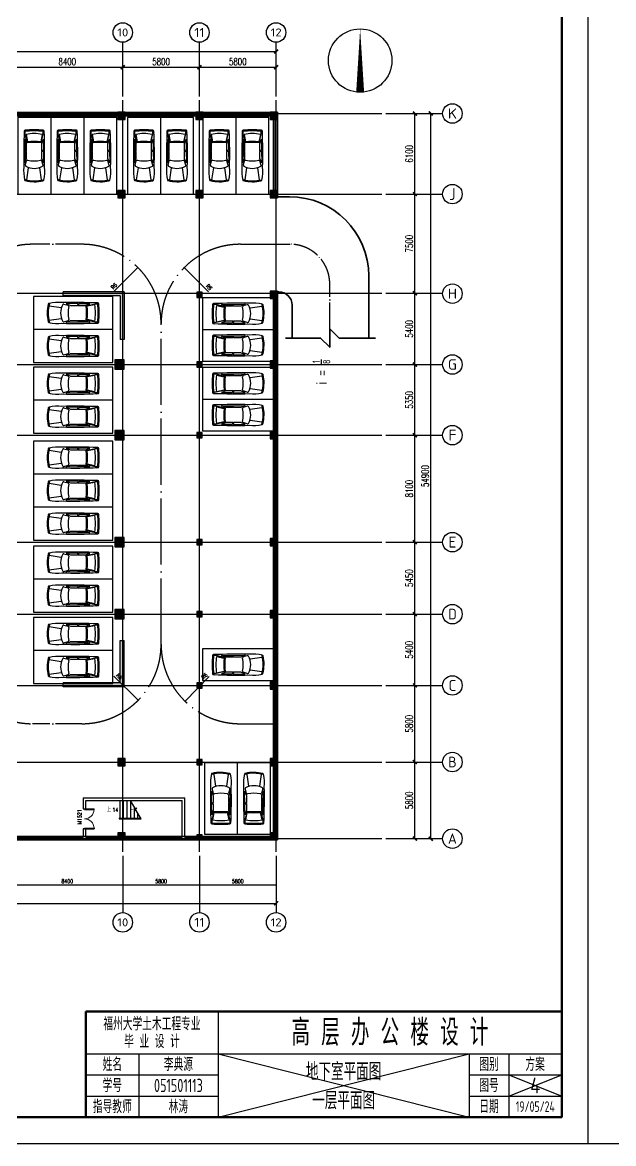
# Model space of a CAD drawing. Extents: x -1 to 1050000, y -900000 to 0.
# Drawn here: x 76000 to 120720, y -360000 to -275115 of the extents above; entities that cross this region are included whole.
import ezdxf
from ezdxf.enums import TextEntityAlignment as Align

# ---------------------------------------------------------------- set-up
doc = ezdxf.new("R2010")
doc.units = 0
doc.header["$LTSCALE"] = 1000
doc.header["$MEASUREMENT"] = 0
doc.linetypes.add('DOTE', pattern=[2.42, 2, -0.2, 0.02, -0.2])
for name, color, linetype in [('AXIS', 3, 'Continuous'), ('AXIS_TEXT', 7, 'Continuous'), ('COLUMN', 9, 'Continuous'), ('DIM_SYMB', 3, 'Continuous'), ('G-ANNO-TTLB', 6, 'Continuous'), ('G-ANNO-TTLB-THIN', 151, 'Continuous'), ('PKNG-TSRP', 83, 'Continuous'), ('PUB_DIM', 3, 'Continuous'), ('PUB_HATCH', 8, 'Continuous'), ('PUB_TEXT', 7, 'Continuous'), ('roadline', 93, 'DOTE'), ('STAIR', 2, 'Continuous'), ('WALL', 9, 'Continuous'), ('WINDOW', 4, 'Continuous'), ('WINDOW_TEXT', 7, 'Continuous')]:
    doc.layers.add(name, color=color, linetype=linetype)
doc.layers.add('DOTE', color=1, linetype='Continuous', plot=False)
doc.layers.add('ignorePrint', color=151, linetype='Continuous', plot=False)
doc.layers.add('G-ANNO-TTLB-WIDE', color=214, linetype='Continuous', lineweight=100)
doc.styles.add('_TCH_AXIS', font='tssdeng.shx', dxfattribs={"bigfont": 'GBCBIG.shx'})
doc.styles.add('_TCH_DIM', font='SIMPLEX', dxfattribs={"bigfont": 'GBCBIG'})
doc.styles.add('_TCH_DIM_T3', font='SIMPLEX', dxfattribs={"width": 0.705882, "bigfont": 'GBCBIG'})
doc.styles.add('_TCH_WINDOW', font='SIMPLEX', dxfattribs={"bigfont": 'GBCBIG'})
doc.styles.add('COMPLEX', font='COMPLEX')
doc.styles.add('hztxt', font='tssdeng.shx', dxfattribs={"width": 0.7, "bigfont": 'hztxt.shx'})
doc.styles.get("Standard").update_dxf_attribs({"font": 'gbenor.shx', "bigfont": 'gbcbig.shx'})
doc.dimstyles.new('_TCH_ARCH&&100', dxfattribs={"dimtxt": 297.5, "dimasz": 100, "dimexe": 250, "dimexo": 300, "dimgap": 126.25, "dimtad": 1, "dimdec": 0, "dimzin": 0, "dimdsep": 46, "dimtxsty": '_TCH_DIM_T3', "dimblk": 'ARCHTICK', "dimcen": 0.09, "dimclrt": 7, "dimazin": 2, "dimtfac": 1, "dimtdec": 0, "dimtix": 1, "dimtmove": 2, "dimatfit": 3, "dimfxl": 1, "dimtolj": 1, "dimtzin": 0, "dimarcsym": 0})

# ---------------------------------------------------------------- blocks, each defined once
blk = doc.blocks.new('*U1')
blk.add_line((-525000, 0), (525000, 0))
blk = doc.blocks.new('*U2')
at = {"layer": 'Defpoints', "color": 0, "linetype": 'ByBlock', "lineweight": -2, "transparency": 16777216}
blk.add_blockref('*U1', (0, -360000), dxfattribs=at)
blk = doc.blocks.new('$车$00000001')
for p, q in [((-547, 1807, 0), (-416, 915, 0)), ((552, 1807, 0), (421, 915, 0)), ((-702, -406, 0), (-713, 540, 0)), ((-713, 540, 0), (-576, 195, 0)), ((-672, 697, 0), (-579, 391, 0)), ((-576, 195, 0), (-576, -323, 0)), ((715, 540, 0), (578, 195, 0)), ((578, 195, 0), (578, -323, 0)), ((672, 697, 0), (579, 391, 0)), ((703, -406, 0), (715, 540, 0)), ((-576, -323, 0), (-702, -406, 0)), ((-576, -378, 0), (-701, -460, 0)), ((-695, -1259, 0), (-701, -460, 0)), ((-576, -378, 0), (-576, -901, 0)), ((578, -323, 0), (703, -406, 0)), ((578, -378, 0), (703, -460, 0)), ((578, -378, 0), (578, -901, 0)), ((697, -1259, 0), (703, -460, 0)), ((-576, -901, 0), (-695, -1259, 0)), ((-526, -986, 0), (-680, -1654, 0)), ((-680, -1654, 0), (-680, -1837, 0)), ((-613, -1625, 0), (-502, -1066, 0)), ((615, -1625, 0), (504, -1066, 0)), ((530, -985, 0), (683, -1654, 0)), ((578, -901, 0), (697, -1259, 0)), ((683, -1654, 0), (683, -1837, 0))]:
    blk.add_line(p, q)
at = {"elevation": 0}
blk.add_lwpolyline([(-759, -1851, 0.370795), (-687, -1929, 0.050359), (687, -1929, 0.370794), (759, -1851, 0.013785), (781, 852, 0.086087), (726, 1821, 0.274876), (668, 1882, 0.115126), (-664, 1893, 0.278808), (-723, 1832, 0.08707), (-781, 852, 0.013785)], format="xyb", close=True, dxfattribs=at)
for centre, radius, start, end in [((-661, 1732, 0), 82.2, 107.81788, 168.39421), ((-21, -539, 0), 2441, 73.03471, 105.81411), ((664, 1718, 0), 82.2, 11.32486, 70.88258), ((0, -320, 0), 1277, 60.07742, 119.92258), ((-596, 720, 0), 78.6, 121.14552, 196.79837), ((-504, 414, 0), 78.6, 196.79837, 283.66308), ((0, -1777, 0), 2169, 77.06832, 102.93168), ((504, 414, 0), 78.6, 256.33692, 343.20163), ((596, 720, 0), 78.6, 343.20163, 58.85448), ((0, 1755, 0), 3436, 259.68972, 280.31028), ((0, 5836, 0), 6842, 265.59188, 274.44072), ((0, 5792, 0), 6876, 265.79714, 274.20286), ((-643, -1747, 0), 121, 184.39871, 237.52881), ((0, 4897, 0), 6783, 264.01419, 275.98581), ((643, -1747, 0), 121, 302.47119, 355.60129)]:
    blk.add_arc(centre, radius, start, end)
blk = doc.blocks.new('_AXISO')
blk.add_circle((0, 0), 0.5)
at = {"layer": 'AXIS_TEXT', "style": 'COMPLEX', "width": 1.041667}
blk.add_attdef('A', text='', height=0.56, dxfattribs=at).set_placement((-0.25, -0.28), (0.25, -0.28), align=Align.FIT)
blk = doc.blocks.new('_ArchTick')
at = {"color": 0, "linetype": 'ByBlock', "const_width": 0.4}
blk.add_lwpolyline([(-0.5, -0.5), (0.5, 0.5)], dxfattribs=at)
blk = doc.blocks.new('*D172')
at = {"layer": 'AXIS', "color": 0, "lineweight": -2, "transparency": 16777216}
for p, q in [((75191, -338213), (75191, -340663)), ((83591, -338213), (83591, -340663)), ((75191, -340413), (83591, -340413))]:
    blk.add_line(p, q, dxfattribs=at)
at = {"layer": 'Defpoints', "color": 0, "transparency": 16777216}
for p in [(75191, -337913), (83591, -337913), (83591, -340413)]:
    blk.add_point(p, dxfattribs=at)
at = {"layer": 'AXIS', "color": 0, "lineweight": -2, "transparency": 16777216, "xscale": 100, "yscale": 100, "zscale": 100, "rotation": 180}
blk.add_blockref('_ArchTick', (75191, -340413), dxfattribs=at)
at = {"layer": 'AXIS', "color": 0, "lineweight": -2, "transparency": 16777216, "xscale": 100, "yscale": 100, "zscale": 100}
blk.add_blockref('_ArchTick', (83591, -340413), dxfattribs=at)
at = {"layer": 'AXIS', "color": 7, "transparency": 16777216, "insert": (79391, -340138), "char_height": 297.5, "attachment_point": 5, "style": '_TCH_DIM_T3'}
blk.add_mtext('\\A1;8400', dxfattribs=at)
blk = doc.blocks.new('*D173')
at = {"layer": 'AXIS', "color": 0, "lineweight": -2, "transparency": 16777216}
for p, q in [((83591, -338213), (83591, -340663)), ((89391, -338213), (89391, -340663)), ((83591, -340413), (89391, -340413))]:
    blk.add_line(p, q, dxfattribs=at)
at = {"layer": 'Defpoints', "color": 0, "transparency": 16777216}
for p in [(83591, -337913), (89391, -337913), (89391, -340413)]:
    blk.add_point(p, dxfattribs=at)
at = {"layer": 'AXIS', "color": 0, "lineweight": -2, "transparency": 16777216, "xscale": 100, "yscale": 100, "zscale": 100, "rotation": 180}
blk.add_blockref('_ArchTick', (83591, -340413), dxfattribs=at)
at = {"layer": 'AXIS', "color": 0, "lineweight": -2, "transparency": 16777216, "xscale": 100, "yscale": 100, "zscale": 100}
blk.add_blockref('_ArchTick', (89391, -340413), dxfattribs=at)
at = {"layer": 'AXIS', "color": 7, "transparency": 16777216, "insert": (86491, -340138), "char_height": 297.5, "attachment_point": 5, "style": '_TCH_DIM_T3'}
blk.add_mtext('\\A1;5800', dxfattribs=at)
blk = doc.blocks.new('*D174')
at = {"layer": 'AXIS', "color": 0, "lineweight": -2, "transparency": 16777216}
for p, q in [((89391, -338213), (89391, -340663)), ((95191, -338213), (95191, -340663)), ((89391, -340413), (95191, -340413))]:
    blk.add_line(p, q, dxfattribs=at)
at = {"layer": 'Defpoints', "color": 0, "transparency": 16777216}
for p in [(89391, -337913), (95191, -337913), (95191, -340413)]:
    blk.add_point(p, dxfattribs=at)
at = {"layer": 'AXIS', "color": 0, "lineweight": -2, "transparency": 16777216, "xscale": 100, "yscale": 100, "zscale": 100, "rotation": 180}
blk.add_blockref('_ArchTick', (89391, -340413), dxfattribs=at)
at = {"layer": 'AXIS', "color": 0, "lineweight": -2, "transparency": 16777216, "xscale": 100, "yscale": 100, "zscale": 100}
blk.add_blockref('_ArchTick', (95191, -340413), dxfattribs=at)
at = {"layer": 'AXIS', "color": 7, "transparency": 16777216, "insert": (92291, -340138), "char_height": 297.5, "attachment_point": 5, "style": '_TCH_DIM_T3'}
blk.add_mtext('\\A1;5800', dxfattribs=at)
blk = doc.blocks.new('*D175')
at = {"layer": 'AXIS', "color": 0, "lineweight": -2, "transparency": 16777216}
for p, q in [((22691, -338813), (22691, -342063)), ((95191, -338813), (95191, -342063)), ((22691, -341813), (95191, -341813))]:
    blk.add_line(p, q, dxfattribs=at)
at = {"layer": 'Defpoints', "color": 0, "transparency": 16777216}
for p in [(22691, -338513), (95191, -338513), (95191, -341813)]:
    blk.add_point(p, dxfattribs=at)
at = {"layer": 'AXIS', "color": 0, "lineweight": -2, "transparency": 16777216, "xscale": 300, "yscale": 300, "zscale": 300, "rotation": 180}
blk.add_blockref('_ArchTick', (22691, -341813), dxfattribs=at)
at = {"layer": 'AXIS', "color": 0, "lineweight": -2, "transparency": 16777216, "xscale": 300, "yscale": 300, "zscale": 300}
blk.add_blockref('_ArchTick', (95191, -341813), dxfattribs=at)
at = {"layer": 'AXIS', "color": 7, "transparency": 16777216, "insert": (58941, -341388), "char_height": 550, "attachment_point": 5, "style": '_TCH_DIM_T3'}
blk.add_mtext('\\A1;72500', dxfattribs=at)
blk = doc.blocks.new('*D185')
at = {"layer": 'AXIS', "color": 0, "lineweight": -2, "transparency": 16777216}
for p, q in [((83591, -280713), (83591, -278263)), ((89391, -280713), (89391, -278263)), ((83591, -278513), (89391, -278513))]:
    blk.add_line(p, q, dxfattribs=at)
at = {"layer": 'Defpoints', "color": 0, "transparency": 16777216}
for p in [(89391, -278513), (83591, -281013), (89391, -281013)]:
    blk.add_point(p, dxfattribs=at)
at = {"layer": 'AXIS', "color": 0, "lineweight": -2, "transparency": 16777216, "xscale": 300, "yscale": 300, "zscale": 300, "rotation": 180}
blk.add_blockref('_ArchTick', (83591, -278513), dxfattribs=at)
at = {"layer": 'AXIS', "color": 0, "lineweight": -2, "transparency": 16777216, "xscale": 300, "yscale": 300, "zscale": 300}
blk.add_blockref('_ArchTick', (89391, -278513), dxfattribs=at)
at = {"layer": 'AXIS', "color": 7, "transparency": 16777216, "insert": (86491, -278088), "char_height": 550, "attachment_point": 5, "style": '_TCH_DIM_T3'}
blk.add_mtext('\\A1;5800', dxfattribs=at)
blk = doc.blocks.new('*D186')
at = {"layer": 'AXIS', "color": 0, "lineweight": -2, "transparency": 16777216}
for p, q in [((89391, -280713), (89391, -278263)), ((95191, -280713), (95191, -278263)), ((89391, -278513), (95191, -278513))]:
    blk.add_line(p, q, dxfattribs=at)
at = {"layer": 'Defpoints', "color": 0, "transparency": 16777216}
for p in [(95191, -278513), (89391, -281013), (95191, -281013)]:
    blk.add_point(p, dxfattribs=at)
at = {"layer": 'AXIS', "color": 0, "lineweight": -2, "transparency": 16777216, "xscale": 300, "yscale": 300, "zscale": 300, "rotation": 180}
blk.add_blockref('_ArchTick', (89391, -278513), dxfattribs=at)
at = {"layer": 'AXIS', "color": 0, "lineweight": -2, "transparency": 16777216, "xscale": 300, "yscale": 300, "zscale": 300}
blk.add_blockref('_ArchTick', (95191, -278513), dxfattribs=at)
at = {"layer": 'AXIS', "color": 7, "transparency": 16777216, "insert": (92291, -278088), "char_height": 550, "attachment_point": 5, "style": '_TCH_DIM_T3'}
blk.add_mtext('\\A1;5800', dxfattribs=at)
blk = doc.blocks.new('*D187')
at = {"layer": 'AXIS', "color": 0, "lineweight": -2, "transparency": 16777216}
for p, q in [((22691, -280313), (22691, -277063)), ((22691, -277313), (95191, -277313)), ((95191, -280313), (95191, -277063))]:
    blk.add_line(p, q, dxfattribs=at)
at = {"layer": 'Defpoints', "color": 0, "transparency": 16777216}
for p in [(95191, -277313), (22691, -280613), (95191, -280613)]:
    blk.add_point(p, dxfattribs=at)
at = {"layer": 'AXIS', "color": 0, "lineweight": -2, "transparency": 16777216, "xscale": 300, "yscale": 300, "zscale": 300, "rotation": 180}
blk.add_blockref('_ArchTick', (22691, -277313), dxfattribs=at)
at = {"layer": 'AXIS', "color": 0, "lineweight": -2, "transparency": 16777216, "xscale": 300, "yscale": 300, "zscale": 300}
blk.add_blockref('_ArchTick', (95191, -277313), dxfattribs=at)
at = {"layer": 'AXIS', "color": 7, "transparency": 16777216, "insert": (58941, -276888), "char_height": 550, "attachment_point": 5, "style": '_TCH_DIM_T3'}
blk.add_mtext('\\A1;72500', dxfattribs=at)
blk = doc.blocks.new('*D131')
at = {"layer": 'AXIS', "color": 0, "lineweight": -2, "transparency": 16777216}
for p, q in [((75191, -280713), (75191, -278263)), ((83591, -280713), (83591, -278263)), ((75191, -278513), (83591, -278513))]:
    blk.add_line(p, q, dxfattribs=at)
at = {"layer": 'Defpoints', "color": 0, "transparency": 16777216}
for p in [(83591, -278513), (75191, -281013), (83591, -281013)]:
    blk.add_point(p, dxfattribs=at)
at = {"layer": 'AXIS', "color": 0, "lineweight": -2, "transparency": 16777216, "xscale": 300, "yscale": 300, "zscale": 300, "rotation": 180}
blk.add_blockref('_ArchTick', (75191, -278513), dxfattribs=at)
at = {"layer": 'AXIS', "color": 0, "lineweight": -2, "transparency": 16777216, "xscale": 300, "yscale": 300, "zscale": 300}
blk.add_blockref('_ArchTick', (83591, -278513), dxfattribs=at)
at = {"layer": 'AXIS', "color": 7, "transparency": 16777216, "insert": (79391, -278088), "char_height": 550, "attachment_point": 5, "style": '_TCH_DIM_T3'}
blk.add_mtext('\\A1;8400', dxfattribs=at)
blk = doc.blocks.new('*D135')
at = {"layer": 'AXIS', "color": 0, "lineweight": -2, "transparency": 16777216}
for p, q in [((103891, -282013), (107141, -282013)), ((106891, -336913), (106891, -282013)), ((103891, -336913), (107141, -336913))]:
    blk.add_line(p, q, dxfattribs=at)
at = {"layer": 'Defpoints', "color": 0, "transparency": 16777216}
for p in [(103591, -282013), (106891, -282013), (103591, -336913)]:
    blk.add_point(p, dxfattribs=at)
at = {"layer": 'AXIS', "color": 0, "lineweight": -2, "transparency": 16777216, "xscale": 300, "yscale": 300, "zscale": 300}
for p, rotation in [((106891, -282013), 90), ((106891, -336913), 270)]:
    blk.add_blockref('_ArchTick', p, dxfattribs=dict(at, rotation=rotation))
at = {"layer": 'AXIS', "color": 7, "transparency": 16777216, "insert": (106466, -309463), "char_height": 550, "attachment_point": 5, "rotation": 90, "style": '_TCH_DIM_T3'}
blk.add_mtext('\\A1;54900', dxfattribs=at)
blk = doc.blocks.new('*D136')
at = {"layer": 'AXIS', "color": 0, "lineweight": -2, "transparency": 16777216}
for p, q in [((103491, -331113), (105941, -331113)), ((105691, -336913), (105691, -331113)), ((103491, -336913), (105941, -336913))]:
    blk.add_line(p, q, dxfattribs=at)
at = {"layer": 'Defpoints', "color": 0, "transparency": 16777216}
for p in [(103191, -331113), (105691, -331113), (103191, -336913)]:
    blk.add_point(p, dxfattribs=at)
at = {"layer": 'AXIS', "color": 0, "lineweight": -2, "transparency": 16777216, "xscale": 300, "yscale": 300, "zscale": 300}
for p, rotation in [((105691, -331113), 90), ((105691, -336913), 270)]:
    blk.add_blockref('_ArchTick', p, dxfattribs=dict(at, rotation=rotation))
at = {"layer": 'AXIS', "color": 7, "transparency": 16777216, "insert": (105266, -334013), "char_height": 550, "attachment_point": 5, "rotation": 90, "style": '_TCH_DIM_T3'}
blk.add_mtext('\\A1;5800', dxfattribs=at)
blk = doc.blocks.new('*D137')
at = {"layer": 'AXIS', "color": 0, "lineweight": -2, "transparency": 16777216}
for p, q in [((103491, -325313), (105941, -325313)), ((105691, -331113), (105691, -325313)), ((103491, -331113), (105941, -331113))]:
    blk.add_line(p, q, dxfattribs=at)
at = {"layer": 'Defpoints', "color": 0, "transparency": 16777216}
for p in [(103191, -325313), (105691, -325313), (103191, -331113)]:
    blk.add_point(p, dxfattribs=at)
at = {"layer": 'AXIS', "color": 0, "lineweight": -2, "transparency": 16777216, "xscale": 300, "yscale": 300, "zscale": 300}
for p, rotation in [((105691, -325313), 90), ((105691, -331113), 270)]:
    blk.add_blockref('_ArchTick', p, dxfattribs=dict(at, rotation=rotation))
at = {"layer": 'AXIS', "color": 7, "transparency": 16777216, "insert": (105266, -328213), "char_height": 550, "attachment_point": 5, "rotation": 90, "style": '_TCH_DIM_T3'}
blk.add_mtext('\\A1;5800', dxfattribs=at)
blk = doc.blocks.new('*D138')
at = {"layer": 'AXIS', "color": 0, "lineweight": -2, "transparency": 16777216}
for p, q in [((103491, -319913), (105941, -319913)), ((105691, -325313), (105691, -319913)), ((103491, -325313), (105941, -325313))]:
    blk.add_line(p, q, dxfattribs=at)
at = {"layer": 'Defpoints', "color": 0, "transparency": 16777216}
for p in [(103191, -319913), (105691, -319913), (103191, -325313)]:
    blk.add_point(p, dxfattribs=at)
at = {"layer": 'AXIS', "color": 0, "lineweight": -2, "transparency": 16777216, "xscale": 300, "yscale": 300, "zscale": 300}
for p, rotation in [((105691, -319913), 90), ((105691, -325313), 270)]:
    blk.add_blockref('_ArchTick', p, dxfattribs=dict(at, rotation=rotation))
at = {"layer": 'AXIS', "color": 7, "transparency": 16777216, "insert": (105266, -322613), "char_height": 550, "attachment_point": 5, "rotation": 90, "style": '_TCH_DIM_T3'}
blk.add_mtext('\\A1;5400', dxfattribs=at)
blk = doc.blocks.new('*D195')
at = {"layer": 'AXIS', "color": 0, "lineweight": -2, "transparency": 16777216}
for p, q in [((103491, -314463), (105941, -314463)), ((105691, -319913), (105691, -314463)), ((103491, -319913), (105941, -319913))]:
    blk.add_line(p, q, dxfattribs=at)
at = {"layer": 'Defpoints', "color": 0, "transparency": 16777216}
for p in [(103191, -314463), (105691, -314463), (103191, -319913)]:
    blk.add_point(p, dxfattribs=at)
at = {"layer": 'AXIS', "color": 0, "lineweight": -2, "transparency": 16777216, "xscale": 300, "yscale": 300, "zscale": 300}
for p, rotation in [((105691, -314463), 90), ((105691, -319913), 270)]:
    blk.add_blockref('_ArchTick', p, dxfattribs=dict(at, rotation=rotation))
at = {"layer": 'AXIS', "color": 7, "transparency": 16777216, "insert": (105266, -317188), "char_height": 550, "attachment_point": 5, "rotation": 90, "style": '_TCH_DIM_T3'}
blk.add_mtext('\\A1;5450', dxfattribs=at)
blk = doc.blocks.new('*D196')
at = {"layer": 'AXIS', "color": 0, "lineweight": -2, "transparency": 16777216}
for p, q in [((103491, -306363), (105941, -306363)), ((105691, -314463), (105691, -306363)), ((103491, -314463), (105941, -314463))]:
    blk.add_line(p, q, dxfattribs=at)
at = {"layer": 'Defpoints', "color": 0, "transparency": 16777216}
for p in [(103191, -306363), (105691, -306363), (103191, -314463)]:
    blk.add_point(p, dxfattribs=at)
at = {"layer": 'AXIS', "color": 0, "lineweight": -2, "transparency": 16777216, "xscale": 300, "yscale": 300, "zscale": 300}
for p, rotation in [((105691, -306363), 90), ((105691, -314463), 270)]:
    blk.add_blockref('_ArchTick', p, dxfattribs=dict(at, rotation=rotation))
at = {"layer": 'AXIS', "color": 7, "transparency": 16777216, "insert": (105266, -310413), "char_height": 550, "attachment_point": 5, "rotation": 90, "style": '_TCH_DIM_T3'}
blk.add_mtext('\\A1;8100', dxfattribs=at)
blk = doc.blocks.new('*D197')
at = {"layer": 'AXIS', "color": 0, "lineweight": -2, "transparency": 16777216}
for p, q in [((103491, -301013), (105941, -301013)), ((105691, -306363), (105691, -301013)), ((103491, -306363), (105941, -306363))]:
    blk.add_line(p, q, dxfattribs=at)
at = {"layer": 'Defpoints', "color": 0, "transparency": 16777216}
for p in [(103191, -301013), (105691, -301013), (103191, -306363)]:
    blk.add_point(p, dxfattribs=at)
at = {"layer": 'AXIS', "color": 0, "lineweight": -2, "transparency": 16777216, "xscale": 300, "yscale": 300, "zscale": 300}
for p, rotation in [((105691, -301013), 90), ((105691, -306363), 270)]:
    blk.add_blockref('_ArchTick', p, dxfattribs=dict(at, rotation=rotation))
at = {"layer": 'AXIS', "color": 7, "transparency": 16777216, "insert": (105266, -303688), "char_height": 550, "attachment_point": 5, "rotation": 90, "style": '_TCH_DIM_T3'}
blk.add_mtext('\\A1;5350', dxfattribs=at)
blk = doc.blocks.new('*D208')
at = {"layer": 'AXIS', "color": 0, "lineweight": -2, "transparency": 16777216}
for p, q in [((103491, -295613), (105941, -295613)), ((105691, -301013), (105691, -295613)), ((103491, -301013), (105941, -301013))]:
    blk.add_line(p, q, dxfattribs=at)
at = {"layer": 'Defpoints', "color": 0, "transparency": 16777216}
for p in [(103191, -295613), (105691, -295613), (103191, -301013)]:
    blk.add_point(p, dxfattribs=at)
at = {"layer": 'AXIS', "color": 0, "lineweight": -2, "transparency": 16777216, "xscale": 300, "yscale": 300, "zscale": 300}
for p, rotation in [((105691, -295613), 90), ((105691, -301013), 270)]:
    blk.add_blockref('_ArchTick', p, dxfattribs=dict(at, rotation=rotation))
at = {"layer": 'AXIS', "color": 7, "transparency": 16777216, "insert": (105266, -298313), "char_height": 550, "attachment_point": 5, "rotation": 90, "style": '_TCH_DIM_T3'}
blk.add_mtext('\\A1;5400', dxfattribs=at)
blk = doc.blocks.new('*D209')
at = {"layer": 'AXIS', "color": 0, "lineweight": -2, "transparency": 16777216}
for p, q in [((103491, -288113), (105941, -288113)), ((105691, -295613), (105691, -288113)), ((103491, -295613), (105941, -295613))]:
    blk.add_line(p, q, dxfattribs=at)
at = {"layer": 'Defpoints', "color": 0, "transparency": 16777216}
for p in [(103191, -288113), (105691, -288113), (103191, -295613)]:
    blk.add_point(p, dxfattribs=at)
at = {"layer": 'AXIS', "color": 0, "lineweight": -2, "transparency": 16777216, "xscale": 300, "yscale": 300, "zscale": 300}
for p, rotation in [((105691, -288113), 90), ((105691, -295613), 270)]:
    blk.add_blockref('_ArchTick', p, dxfattribs=dict(at, rotation=rotation))
at = {"layer": 'AXIS', "color": 7, "transparency": 16777216, "insert": (105266, -291863), "char_height": 550, "attachment_point": 5, "rotation": 90, "style": '_TCH_DIM_T3'}
blk.add_mtext('\\A1;7500', dxfattribs=at)
blk = doc.blocks.new('*D210')
at = {"layer": 'AXIS', "color": 0, "lineweight": -2, "transparency": 16777216}
for p, q in [((103491, -282013), (105941, -282013)), ((105691, -288113), (105691, -282013)), ((103491, -288113), (105941, -288113))]:
    blk.add_line(p, q, dxfattribs=at)
at = {"layer": 'Defpoints', "color": 0, "transparency": 16777216}
for p in [(103191, -282013), (105691, -282013), (103191, -288113)]:
    blk.add_point(p, dxfattribs=at)
at = {"layer": 'AXIS', "color": 0, "lineweight": -2, "transparency": 16777216, "xscale": 300, "yscale": 300, "zscale": 300}
for p, rotation in [((105691, -282013), 90), ((105691, -288113), 270)]:
    blk.add_blockref('_ArchTick', p, dxfattribs=dict(at, rotation=rotation))
at = {"layer": 'AXIS', "color": 7, "transparency": 16777216, "insert": (105266, -285063), "char_height": 550, "attachment_point": 5, "rotation": 90, "style": '_TCH_DIM_T3'}
blk.add_mtext('\\A1;6100', dxfattribs=at)
blk = doc.blocks.new('_FZH')
blk.add_lwpolyline([(-0.5, -0.5), (0.5, -0.5), (0.5, 0.5), (-0.5, 0.5)], close=True)
at = {"layer": 'PUB_HATCH'}
blk.add_solid([(-0.5, -0.5), (0.5, -0.5), (-0.5, 0.5), (0.5, 0.5)], dxfattribs=at)
blk = doc.blocks.new('$DorLib2D$00000002')
for p, q in [((-0.5, 0), (-0.5, 0.4875)), ((-0.475, 0.4875), (-0.5, 0.4875)), ((-0.475, 0), (-0.475, 0.4875)), ((0.475, 0), (0.475, 0.4875)), ((0.475, 0.4875), (0.5, 0.4875)), ((0.5, 0), (0.5, 0.4875)), ((-0.5, 0), (-0.475, 0)), ((0.5, 0), (0.475, 0))]:
    blk.add_line(p, q)
at = {"lineweight": 13}
for centre, start, end in [((-0.4875, 0), 0, 88.53072), ((0.4875, 0), 91.46928, 180)]:
    blk.add_arc(centre, 0.4875, start, end, dxfattribs=at)

msp = doc.modelspace()

# ---------------------------------------------------------------- hatches: boundary and pattern name
at = {"layer": 'PUB_HATCH'}
for points in [[(83390.6, -295813.25), (83690.6, -295513.25), (79090.6, -295513.25), (79090.6, -295813.25)], [(83690.6, -295513.25), (83390.6, -295813.25), (83390.6, -299113.25), (83690.6, -299113.25)], [(83390.6, -325113.25), (83690.6, -325413.25), (83690.6, -321913.25), (83390.6, -321913.25)], [(83690.6, -325413.25), (83390.6, -325113.25), (79090.6, -325113.25), (79090.6, -325413.25)]]:
    msp.add_hatch(color=256, dxfattribs=at).paths.add_polyline_path(points)
at = {"layer": 'WALL'}
h = msp.add_hatch(color=256, dxfattribs=at)
h.dxf.hatch_style = 1
h.paths.add_polyline_path([(95290.6, -295463.25), (95290.6, -337013.25), (22590.6, -337013.25), (22565.6, -281913.25), (95290.6, -281913.25), (95290.6, -288388.25), (94990.6, -288388.25), (94990.6, -282213.25), (22865.73, -282213.25), (22890.46, -336713.25), (94990.6, -336713.25), (94990.6, -295463.25)])

# ---------------------------------------------------------------- linework, layer by layer
msp.add_lwpolyline([(99250.6, -300348.32, 0, 0, 0), (99250.6, -302803.85, 200, 0, 0), (99250.6, -304413.25, 0, 0, 0)], format="xyseb")
at = {"layer": 'AXIS'}
for p, q in [((83590.6, -280613.25), (83590.6, -276613.25)), ((89390.6, -280613.25), (89390.6, -276613.25)), ((95190.6, -280613.25), (95190.6, -276613.25)), ((103790.6, -282013.25), (107790.6, -282013.25)), ((103790.6, -288113.25), (107790.6, -288113.25)), ((103790.6, -295613.25), (107790.6, -295613.25)), ((103790.6, -301013.25), (107790.6, -301013.25)), ((103790.6, -306363.25), (107790.6, -306363.25)), ((103790.6, -314463.25), (107790.6, -314463.25)), ((103790.6, -319913.25), (107790.6, -319913.25)), ((103790.6, -325313.25), (107790.6, -325313.25)), ((103790.6, -331113.25), (107790.6, -331113.25)), ((103790.6, -336913.25), (107790.6, -336913.25)), ((83590.6, -338513.25), (83590.6, -342513.25)), ((89390.6, -338513.25), (89390.6, -342513.25)), ((95190.6, -338513.25), (95190.6, -342513.25))]:
    msp.add_line(p, q, dxfattribs=at)
at = {"layer": 'DIM_SYMB'}
for points in [[(101549.67, -280402.84, 600, 0, 0), (101549.67, -275602.84, 0, 0, 0)], [(83225.6, -334713.25, 0, 0, 0), (84440.6, -334713.25, 0, 80, 0), (84140.6, -334713.25, 0, 0, 0)]]:
    msp.add_lwpolyline(points, format="xyseb", dxfattribs=at)
msp.add_circle((101549.67, -278002.84), 2400, dxfattribs=at)
at = {"layer": 'DOTE'}
for p, q in [((83590.6, -337913.25), (83590.6, -281013.25)), ((89390.6, -337913.25), (89390.6, -281013.25)), ((95190.6, -337913.25), (95190.6, -281013.25)), ((21690.6, -282013.25), (103190.6, -282013.25)), ((21690.6, -288113.25), (103190.6, -288113.25)), ((21690.6, -295613.25), (103190.6, -295613.25)), ((21690.6, -301013.25), (103190.6, -301013.25)), ((21690.6, -306363.25), (103190.6, -306363.25)), ((21690.6, -314463.25), (103190.6, -314463.25)), ((21690.6, -319913.25), (103190.6, -319913.25)), ((21690.6, -325313.25), (103190.6, -325313.25)), ((21690.6, -331113.25), (103190.6, -331113.25)), ((21690.6, -336913.25), (103190.6, -336913.25))]:
    msp.add_line(p, q, dxfattribs=at)
at = {"layer": 'G-ANNO-TTLB-THIN', "lineweight": 100}
for q in [(80799.47, -358000.03), (116799.47, -350000.03)]:
    msp.add_line((80799.47, -350000.03), q, dxfattribs=at)
at = {"layer": 'G-ANNO-TTLB-THIN'}
for p, q in [((90799.47, -350000.03), (90799.47, -358000.03)), ((80799.47, -353200.03), (116799.47, -353200.03)), ((84799.47, -353200.03), (84799.47, -358000.03)), ((109799.47, -353200.03), (109799.47, -358000.03)), ((112799.47, -353200.03), (112799.47, -358000.03)), ((80799.47, -354800.03), (90799.47, -354800.03)), ((109799.47, -354800.03), (116799.47, -354800.03)), ((80799.47, -356400.03), (90799.47, -356400.03)), ((109799.47, -356400.03), (116799.47, -356400.03))]:
    msp.add_line(p, q, dxfattribs=at)
msp.add_lwpolyline([(-0.53, -191800.03), (-0.53, -360000.03), (118799.47, -360000.03), (118799.47, -191800.03)], close=True, dxfattribs=at)
at = {"layer": 'G-ANNO-TTLB-WIDE'}
msp.add_lwpolyline([(116799.47, -196800.03), (1999.47, -196800.03), (1999.47, -358000.03), (116799.47, -358000.03)], close=True, dxfattribs=at)
at = {"layer": 'ignorePrint'}
for p, q in [((90799.47, -358000.03), (109799.47, -353200.03)), ((90799.47, -353200.03), (109799.47, -358000.03)), ((112799.47, -356400.03), (116799.47, -354800.03)), ((112799.47, -354800.03), (116799.47, -356400.03))]:
    msp.add_line(p, q, dxfattribs=at)
at = {"layer": 'PKNG-TSRP'}
for p, q in [((82840.6, -300863.25), (82840.6, -295863.25)), ((82840.6, -306213.25), (82840.6, -301213.25)), ((82840.6, -314313.25), (82840.6, -306813.25)), ((82840.6, -319763.25), (82840.6, -314763.25)), ((82840.6, -325163.25), (82840.6, -320163.25)), ((89765.6, -336563.25), (94765.6, -336563.25))]:
    msp.add_line(p, q, dxfattribs=at)
for points in [[(83140.6, -282313.25), (75640.6, -282313.25), (75640.6, -288113.25), (83140.6, -288113.25)], [(78140.6, -282313.25), (78140.6, -288113.25)], [(80640.6, -282313.25), (80640.6, -288113.25)], [(83140.6, -288113.25), (83140.6, -282313.25)], [(88940.6, -282313.25), (83940.6, -282313.25), (83940.6, -288113.25), (88940.6, -288113.25)], [(86440.6, -282313.25), (86440.6, -288113.25)], [(88940.6, -288113.25), (88940.6, -282313.25)], [(94640.6, -282313.25), (89640.6, -282313.25), (89640.6, -288113.25), (94640.6, -288113.25)], [(92140.6, -282313.25), (92140.6, -288113.25)], [(94640.6, -288113.25), (94640.6, -282313.25)], [(76840.6, -295863.25), (76840.6, -300863.25), (82840.6, -300863.25)], [(82840.6, -295863.25), (76840.6, -295863.25)], [(95015.6, -295963.25), (89615.6, -295963.25)], [(89615.6, -295963.25), (89615.6, -300763.25), (95015.6, -300763.25), (95015.6, -295963.25)], [(82840.6, -298363.25), (76840.6, -298363.25)], [(89615.6, -298363.25), (95015.6, -298363.25)], [(76840.6, -301213.25), (76840.6, -306213.25), (82840.6, -306213.25)], [(82840.6, -301213.25), (76840.6, -301213.25)], [(95015.6, -301238.25), (89615.6, -301238.25)], [(89615.6, -301238.25), (89615.6, -306038.25), (95015.6, -306038.25), (95015.6, -301238.25)], [(82840.6, -303713.25), (76840.6, -303713.25)], [(89615.6, -303638.25), (95015.6, -303638.25)], [(76840.6, -306813.25), (76840.6, -314313.25), (82840.6, -314313.25)], [(82840.6, -306813.25), (76840.6, -306813.25)], [(82840.6, -309313.25), (76840.6, -309313.25)], [(82840.6, -311813.25), (76840.6, -311813.25)], [(76840.6, -314763.25), (76840.6, -319763.25), (82840.6, -319763.25)], [(82840.6, -314763.25), (76840.6, -314763.25)], [(82840.6, -317263.25), (76840.6, -317263.25)], [(76840.6, -320163.25), (76840.6, -325163.25), (82840.6, -325163.25)], [(82840.6, -320163.25), (76840.6, -320163.25)], [(82840.6, -322663.25), (76840.6, -322663.25)], [(94765.6, -331163.25), (89765.6, -331163.25), (89765.6, -336563.25)], [(92265.6, -336563.25), (92265.6, -331163.25)], [(94765.6, -336563.25), (94765.6, -331163.25)]]:
    msp.add_lwpolyline(points, dxfattribs=at)
msp.add_lwpolyline([(89615.6, -322538.25), (89615.6, -324938.25), (95015.6, -324938.25), (95015.6, -322538.25)], close=True, dxfattribs=at)
at = {"layer": 'PUB_DIM'}
for points in [[(82894.76, -295509.09), (84733.24, -293670.61)], [(90086.43, -295509.09), (88389.38, -293812.03), (88247.96, -293670.61)], [(82907.02, -324605.09), (84754.87, -326434.15)], [(90115.37, -324646.01), (88299.03, -326506.36)]]:
    msp.add_lwpolyline(points, dxfattribs=at)
for points in [[(84591.82, -293812.03, 66, 0, 0), (84733.24, -293670.61, 0, 0, 0)], [(88389.38, -293812.03, 66, 0, 0), (88247.96, -293670.61, 0, 0, 0)], [(84612.73, -326293.45, 66, 0, 0), (84754.87, -326434.15, 0, 0, 0)], [(88438.75, -326363.25, 66, 0, 0), (88299.03, -326506.36, 0, 0, 0)]]:
    msp.add_lwpolyline(points, format="xyseb", dxfattribs=at)
at = {"layer": 'roadline'}
for p, q in [((80490.6, -291913.25), (76765.6, -291913.25)), ((99250.6, -298313.25), (99250.6, -294913.25)), ((80490.6, -328213.25), (76765.6, -328213.25))]:
    msp.add_line(p, q, dxfattribs=at)
at = {"layer": 'roadline', "ltscale": 2.5}
for p, q in [((92490.6, -291913.25), (96250.6, -291913.25)), ((86490.6, -322213.25), (86490.6, -297913.25)), ((92490.6, -328213.25), (95190.6, -328213.25))]:
    msp.add_line(p, q, dxfattribs=at)
at = {"layer": 'roadline', "linetype": 'ByBlock', "lineweight": 35}
for points in [[(102200.6, -299013.25), (102200.6, -294313.25, 0.41421356), (96200.6, -288313.25), (95190.6, -288313.25)], [(96400.6, -299013.25), (96400.6, -296513.25, 0.41421356), (95400.6, -295513.25), (95290.6, -295513.25)]]:
    msp.add_lwpolyline(points, format="xyb", dxfattribs=at)
msp.add_lwpolyline([(95900.6, -299013.25), (98550.6, -299013.25), (99250.6, -299713.25), (99250.6, -298313.25), (99950.6, -299013.25), (102700.6, -299013.25)], dxfattribs=at)
at = {"layer": 'roadline'}
for centre, radius, start, end in [((76765.6, -297913.25), 6000, 90, 180), ((96250.6, -294913.25), 3000, 0, 90), ((76765.6, -322213.25), 6000, 180, 270)]:
    msp.add_arc(centre, radius, start, end, dxfattribs=at)
at = {"layer": 'roadline', "ltscale": 2.5}
for centre, start, end in [((80490.6, -297913.25), 0, 90), ((92490.6, -297913.25), 90, 180), ((80490.6, -322213.25), 270, 0), ((92490.6, -322213.25), 180, 270)]:
    msp.add_arc(centre, 6000, start, end, dxfattribs=at)
at = {"layer": 'STAIR'}
for p, q in [((83360.6, -334013.25), (84171.45, -334013.25)), ((83360.6, -334013.25), (83360.6, -335353.25)), ((83630.6, -334013.25), (83630.6, -335353.25)), ((83900.6, -334013.25), (83900.6, -335353.25)), ((84170.6, -334013.25), (84170.6, -335353.25)), ((84530.68, -334635.45), (84171.45, -334013.25)), ((84440.6, -334479.42), (84440.6, -335353.25)), ((84480.14, -334808.71), (84653.03, -334602.67)), ((84610.54, -334773.77), (84480.14, -334808.71)), ((84653.03, -334602.67), (84530.68, -334635.45)), ((84979.74, -335413.25), (84610.54, -334773.77)), ((84710.6, -334947.08), (84710.6, -335353.25)), ((83330.6, -335353.25), (84945.1, -335353.25)), ((83330.6, -335353.25), (83330.6, -335413.25)), ((83330.6, -335413.25), (84979.74, -335413.25))]:
    msp.add_line(p, q, dxfattribs=at)
at = {"layer": 'WALL'}
for p, q in [((75465.6, -281913.25), (83215.6, -281913.25)), ((75465.6, -282113.25), (83215.6, -282113.25)), ((83765.6, -281913.25), (89115.6, -281913.25)), ((83765.6, -282113.25), (89115.6, -282113.25)), ((89665.6, -281913.25), (94740.6, -281913.25)), ((89665.6, -282113.25), (94740.6, -282113.25)), ((95090.6, -282463.25), (95090.6, -287838.25)), ((95290.6, -282463.25), (95290.6, -287838.25)), ((83690.6, -295513.25), (79090.6, -295513.25)), ((79090.6, -295813.25), (79090.6, -295513.25)), ((83390.6, -295813.25), (79090.6, -295813.25)), ((83390.6, -295813.25), (83390.6, -299113.25)), ((83690.6, -295513.25), (83690.6, -299113.25)), ((95090.6, -300738.25), (95090.6, -296013.25)), ((95290.6, -300738.25), (95290.6, -296013.25)), ((83690.6, -299113.25), (83390.6, -299113.25)), ((95090.6, -306088.25), (95090.6, -301288.25)), ((95290.6, -306088.25), (95290.6, -301288.25)), ((95090.6, -314188.25), (95090.6, -306638.25)), ((95290.6, -314188.25), (95290.6, -306638.25)), ((95290.6, -313863.25), (95290.6, -313863.25)), ((95290.6, -314063.25), (95290.6, -314063.25)), ((95090.6, -319638.25), (95090.6, -314738.25)), ((95290.6, -319638.25), (95290.6, -314738.25)), ((95090.6, -325038.25), (95090.6, -320188.25)), ((95290.6, -325038.25), (95290.6, -320188.25)), ((95290.6, -320863.25), (95290.6, -320863.25)), ((95290.6, -321063.25), (95290.6, -321063.25)), ((83390.6, -325113.25), (83390.6, -321913.25)), ((83390.6, -321913.25), (83690.6, -321913.25)), ((83690.6, -325413.25), (83690.6, -321913.25)), ((83390.6, -325113.25), (79090.6, -325113.25)), ((79090.6, -325413.25), (79090.6, -325113.25)), ((83690.6, -325413.25), (79090.6, -325413.25)), ((95090.6, -330838.25), (95090.6, -325588.25)), ((95290.6, -330838.25), (95290.6, -325588.25)), ((95090.6, -336463.25), (95090.6, -331388.25)), ((95290.6, -336463.25), (95290.6, -331388.25)), ((80590.6, -333813.25), (80590.6, -334663.25)), ((80590.6, -333813.25), (88290.6, -333813.25)), ((80790.6, -334663.25), (80790.6, -334013.25)), ((80790.6, -334013.25), (88090.6, -334013.25)), ((88090.6, -336813.25), (88090.6, -334013.25)), ((88290.6, -336813.25), (88290.6, -333813.25)), ((80590.6, -334663.25), (80790.6, -334663.25)), ((75465.6, -336813.25), (80590.6, -336813.25)), ((80790.6, -336163.25), (80590.6, -336163.25)), ((80590.6, -336163.25), (80590.6, -336813.25)), ((80790.6, -336813.25), (80790.6, -336163.25)), ((80790.6, -336813.25), (83215.6, -336813.25)), ((83765.6, -336813.25), (88090.6, -336813.25)), ((88290.6, -336813.25), (89190.6, -336813.25)), ((89590.6, -336813.25), (94740.6, -336813.25)), ((75465.6, -337013.25), (83215.6, -337013.25)), ((83765.6, -337013.25), (89190.6, -337013.25)), ((89590.6, -337013.25), (94740.6, -337013.25))]:
    msp.add_line(p, q, dxfattribs=at)
msp.add_lwpolyline([(95290.6, -295463.25), (95290.6, -337013.25), (22590.6, -337013.25), (22565.6, -281913.25), (95290.6, -281913.25), (95290.6, -288388.25), (94990.6, -288388.25), (94990.6, -282213.25), (22865.73, -282213.25), (22890.46, -336713.25), (94990.6, -336713.25), (94990.6, -295463.25)], close=True, dxfattribs=at)

# ---------------------------------------------------------------- block references
at = {"layer": 'AXIS'}
ref = msp.add_blockref('_AXISO', (83590.6, -275875), dxfattribs=dict(at, xscale=1476.510067114094, yscale=1476.510067114094, zscale=1476.510067114094))
ref.add_attrib('A', '10', dxfattribs={"layer": 'AXIS_TEXT', "height": 606.191, "style": '_TCH_AXIS', "width": 1.196825}).set_placement((83172.04, -276178.09), (84009.16, -276178.09), align=Align.FIT)
ref = msp.add_blockref('_AXISO', (89390.6, -275875), dxfattribs=dict(at, xscale=1476.510067114094, yscale=1476.510067114094, zscale=1476.510067114094))
ref.add_attrib('A', '11', dxfattribs={"layer": 'AXIS_TEXT', "height": 680.602, "style": '_TCH_AXIS', "width": 1.414966}).set_placement((89001.68, -276215.3), (89779.51, -276215.3), align=Align.FIT)
ref = msp.add_blockref('_AXISO', (95190.6, -275875), dxfattribs=dict(at, xscale=1476.510067114094, yscale=1476.510067114094, zscale=1476.510067114094))
ref.add_attrib('A', '12', dxfattribs={"layer": 'AXIS_TEXT', "height": 606.191, "style": '_TCH_AXIS', "width": 1.196825}).set_placement((94772.04, -276178.09), (95609.16, -276178.09), align=Align.FIT)
ref = msp.add_blockref('_AXISO', (108528.85, -282013.25), dxfattribs=dict(at, xscale=1476.510067114094, yscale=1476.510067114094, zscale=1476.510067114094))
ref.add_attrib('A', 'K', dxfattribs={"layer": 'AXIS_TEXT', "height": 766.42, "style": '_TCH_AXIS', "width": 1.680272}).set_placement((108182.14, -282396.46), (108875.57, -282396.46), align=Align.FIT)
ref = msp.add_blockref('_AXISO', (108528.85, -288113.25), dxfattribs=dict(at, xscale=1476.510067114094, yscale=1476.510067114094, zscale=1476.510067114094))
ref.add_attrib('A', 'J', dxfattribs={"layer": 'AXIS_TEXT', "height": 915.56, "style": '_TCH_AXIS', "width": 1.361905}).set_placement((108289.06, -288571.03), (108768.64, -288571.03), align=Align.FIT)
ref = msp.add_blockref('_AXISO', (108526.78, -295650.67), dxfattribs=dict(at, xscale=1476.510067114094, yscale=1476.510067114094, zscale=1476.510067114094))
ref.add_attrib('A', 'H', dxfattribs={"layer": 'AXIS_TEXT', "height": 748.44, "style": '_TCH_AXIS', "width": 1.768707}).set_placement((108170.38, -296024.88), (108883.18, -296024.88), align=Align.FIT)
ref = msp.add_blockref('_AXISO', (108528.85, -301013.25), dxfattribs=dict(at, xscale=1476.510067114094, yscale=1476.510067114094, zscale=1476.510067114094))
ref.add_attrib('A', 'G', dxfattribs={"layer": 'AXIS_TEXT', "height": 784.74, "style": '_TCH_AXIS', "width": 1.485714}).set_placement((108192.54, -301405.62), (108865.17, -301405.62), align=Align.FIT)
ref = msp.add_blockref('_AXISO', (108528.85, -306363.25), dxfattribs=dict(at, xscale=1476.510067114094, yscale=1476.510067114094, zscale=1476.510067114094))
ref.add_attrib('A', 'F', dxfattribs={"layer": 'AXIS_TEXT', "height": 822.12, "style": '_TCH_AXIS', "width": 1.52381}).set_placement((108215.66, -306774.31), (108842.04, -306774.31), align=Align.FIT)
ref = msp.add_blockref('_AXISO', (108528.85, -314463.25), dxfattribs=dict(at, xscale=1476.510067114094, yscale=1476.510067114094, zscale=1476.510067114094))
ref.add_attrib('A', 'E', dxfattribs={"layer": 'AXIS_TEXT', "height": 822.12, "style": '_TCH_AXIS', "width": 1.52381}).set_placement((108215.66, -314874.31), (108842.04, -314874.31), align=Align.FIT)
ref = msp.add_blockref('_AXISO', (108528.85, -319913.25), dxfattribs=dict(at, xscale=1476.510067114094, yscale=1476.510067114094, zscale=1476.510067114094))
ref.add_attrib('A', 'D', dxfattribs={"layer": 'AXIS_TEXT', "height": 803.33, "style": '_TCH_AXIS', "width": 1.503401}).set_placement((108203.7, -320314.92), (108854.01, -320314.92), align=Align.FIT)
ref = msp.add_blockref('_AXISO', (108528.85, -325313.25), dxfattribs=dict(at, xscale=1476.510067114094, yscale=1476.510067114094, zscale=1476.510067114094))
ref.add_attrib('A', 'C', dxfattribs={"layer": 'AXIS_TEXT', "height": 841.04, "style": '_TCH_AXIS', "width": 1.238095}).set_placement((108228.48, -325733.77), (108829.22, -325733.77), align=Align.FIT)
ref = msp.add_blockref('_AXISO', (108528.85, -331113.25), dxfattribs=dict(at, xscale=1476.510067114094, yscale=1476.510067114094, zscale=1476.510067114094))
ref.add_attrib('A', 'B', dxfattribs={"layer": 'AXIS_TEXT', "height": 803.33, "style": '_TCH_AXIS', "width": 1.503401}).set_placement((108203.7, -331514.92), (108854.01, -331514.92), align=Align.FIT)
ref = msp.add_blockref('_AXISO', (108528.85, -336913.25), dxfattribs=dict(at, xscale=1476.510067114094, yscale=1476.510067114094, zscale=1476.510067114094))
ref.add_attrib('A', 'A', dxfattribs={"layer": 'AXIS_TEXT', "height": 784.74, "style": '_TCH_AXIS', "width": 1.392857}).set_placement((108192.54, -337305.62), (108865.17, -337305.62), align=Align.FIT)
ref = msp.add_blockref('_AXISO', (83590.6, -343251.51), dxfattribs=dict(at, xscale=1476.510067114094, yscale=1476.510067114094, zscale=1476.510067114094))
ref.add_attrib('A', '10', dxfattribs={"layer": 'AXIS_TEXT', "height": 606.191, "style": '_TCH_AXIS', "width": 1.196825}).set_placement((83172.04, -343554.6), (84009.16, -343554.6), align=Align.FIT)
ref = msp.add_blockref('_AXISO', (89390.6, -343251.51), dxfattribs=dict(at, xscale=1476.510067114094, yscale=1476.510067114094, zscale=1476.510067114094))
ref.add_attrib('A', '11', dxfattribs={"layer": 'AXIS_TEXT', "height": 680.602, "style": '_TCH_AXIS', "width": 1.414966}).set_placement((89001.68, -343591.81), (89779.51, -343591.81), align=Align.FIT)
ref = msp.add_blockref('_AXISO', (95190.6, -343251.51), dxfattribs=dict(at, xscale=1476.510067114094, yscale=1476.510067114094, zscale=1476.510067114094))
ref.add_attrib('A', '12', dxfattribs={"layer": 'AXIS_TEXT', "height": 606.191, "style": '_TCH_AXIS', "width": 1.196825}).set_placement((94772.04, -343554.6), (95609.16, -343554.6), align=Align.FIT)
at = {"layer": 'COLUMN'}
for p, xscale, yscale, zscale in [((83490.6, -282188.25), 550, 550, 550), ((89390.6, -282188.25), 550, 550, 550), ((95015.6, -282188.25), 550, 550, 550), ((83490.6, -288113.25), 550, 550, 550), ((89390.6, -288113.25), 550, 550, 550), ((95015.6, -288113.25), 550, 550, 550), ((89390.6, -295738.25), 400, 400, 400), ((95015.6, -295738.25), 550, 550, 550), ((83340.6, -301013.25), 700, 700, 700), ((89390.6, -301013.25), 400, 400, 400), ((95015.6, -301013.25), 550, 550, 550), ((83340.6, -306363.25), 700, 700, 700), ((89390.6, -306363.25), 400, 400, 400), ((95015.6, -306363.25), 550, 550, 550), ((83340.6, -314463.25), 700, 700, 700), ((89390.6, -314463.25), 400, 400, 400), ((95015.6, -314463.25), 550, 550, 550), ((83340.6, -319913.25), 700, 700, 700), ((89390.6, -319913.25), 400, 400, 400), ((95015.6, -319913.25), 550, 550, 550), ((95015.6, -325313.25), 550, 550, 550), ((89390.6, -325313.25), 400, 400, 400), ((83490.6, -331113.25), 550, 550, 550), ((89390.6, -331113.25), 400, 400, 400), ((95015.6, -331113.25), 550, 550, 550), ((83490.6, -336738.25), 550, 550, 550), ((89390.6, -336813.25), 400, 400, 400), ((95015.6, -336738.25), 550, 550, 550)]:
    msp.add_blockref('_FZH', p, dxfattribs=dict(at, xscale=xscale, yscale=yscale, zscale=zscale))
at = {"layer": 'Defpoints'}
msp.add_blockref('*U2', (525000, 0), dxfattribs=at)
at = {"layer": 'PKNG-TSRP'}
for p, rotation in [((76890.6, -285213.25), 180.0000000000001), ((79390.6, -285213.25), 180.0000000000001), ((81890.6, -285213.25), 180.0000000000001), ((85190.6, -285213.25), 180.0000000000001), ((87690.6, -285213.25), 180.0000000000001), ((90890.6, -285213.25), 180.0000000000001), ((93390.6, -285213.25), 180.0000000000001), ((79840.6, -297113.25), 89.99999999999999), ((92315.6, -297163.25), 270), ((79840.6, -299613.25), 89.99999999999999), ((92315.6, -299563.25), 270), ((79840.6, -302463.25), 89.99999999999999), ((92315.6, -302438.25), 270), ((79840.6, -304963.25), 89.99999999999999), ((92315.6, -304838.25), 270), ((79840.6, -308063.25), 89.99999999999999), ((79840.6, -310563.25), 89.99999999999999), ((79840.6, -313063.25), 89.99999999999999), ((79840.6, -316013.25), 89.99999999999999), ((79840.6, -318513.25), 89.99999999999999), ((79840.6, -321413.25), 89.99999999999999), ((79840.6, -323913.25), 89.99999999999999), ((92315.6, -323738.25), 270)]:
    msp.add_blockref('$车$00000001', p, dxfattribs=dict(at, rotation=rotation))
for p in [(91015.6, -333863.25), (93515.6, -333863.25)]:
    msp.add_blockref('$车$00000001', p, dxfattribs=at)
at = {"layer": 'WINDOW'}
ref = msp.add_blockref('$DorLib2D$00000002', (80690.6, -335413.25), dxfattribs=dict(at, xscale=1500, yscale=-1500, zscale=1500, rotation=90))
ref.add_attrib('A', 'M1521', (80464.35, -335838.25), dxfattribs={"layer": 'WINDOW_TEXT', "height": 297.5, "rotation": 90, "style": '_TCH_WINDOW', "width": 0.705882})

# ---------------------------------------------------------------- texts
at = {"insert": (103799.47, -351600.03), "char_height": 2000, "attachment_point": 5, "style": 'hztxt'}
msp.add_mtext_dynamic_manual_height_columns('高 层 办 公 楼 设 计', width=23534.7227, gutter_width=5000, heights=[0], dxfattribs=at)
at = {"insert": (100299.47, -355655.18), "char_height": 1320, "attachment_point": 5}
msp.add_mtext_dynamic_manual_height_columns('地下室平面图\\P一层平面图', width=12691.5305, gutter_width=1750, heights=[0], dxfattribs=at)
at = {"insert": (114799.47, -355600.03), "char_height": 1200, "width": 4000, "attachment_point": 5}
msp.add_mtext('4', dxfattribs=at)
at = {"layer": 'G-ANNO-TTLB', "attachment_point": 5, "style": 'hztxt'}
for s, insert, char_height, width, line_spacing_factor in [('福州大学土木工程专业\\P毕 业 设 计', (85799.47, -351600.03), 1000, 14210.0424, 0.8), ('姓名', (82799.47, -354000.03), 1000, 3312, 0.938532), ('李典源', (87799.47, -354000.03), 1000, 3312, 0.938532), ('图别', (111299.47, -354000.03), 1000, 2208, 0.938532), ('方案', (114783.46, -354006.44), 1000, 2208, 0.938532), ('学号', (82799.47, -355600.03), 1000, 3312, 0.938532), ('051501113', (87799.47, -355600.03), 1000, 4968, 0.938532), ('图号', (111299.47, -355600.03), 1000, 2208, 0.938532), ('指导教师', (82799.47, -357200.03), 1000, 4416, 0.938532), ('林涛', (87799.47, -357200.03), 1000, 3312, 0.938532), ('日期', (111299.47, -357200.03), 1000, 2208, 0.938532), ('19/05/24', (114799.47, -357200.03), 800, 2208, 0.938532)]:
    msp.add_mtext(s, dxfattribs=dict(at, insert=insert, char_height=char_height, width=width, line_spacing_factor=line_spacing_factor))
at = {"layer": 'PUB_DIM', "color": 7, "style": '_TCH_DIM', "width": 0.705882}
for rotation, p in [(45, (82876.2, -295349.11)), (315, (89864.58, -295108.69)), (315.292908, (83066.91, -324585.71)), (45.6856061, (89717.66, -324872.64))]:
    msp.add_text('R6', height=297.5, rotation=rotation, dxfattribs=at).set_placement(p)
at = {"layer": 'PUB_TEXT', "style": '_TCH_DIM'}
msp.add_text('上', height=337.59, dxfattribs=at).set_placement((82374.85, -334888.25))
at = {"layer": 'PUB_TEXT', "style": '_TCH_DIM', "width": 0.705882}
msp.add_text('14', height=297.5, dxfattribs=at).set_placement((82810.6, -334888.25))
at = {"layer": 'WALL', "insert": (98617.42, -301581.45), "char_height": 800, "width": 2444.8042, "attachment_point": 5, "rotation": 90}
msp.add_mtext('\\A1;i = {\\H0.7x;\\S1/8;} ', dxfattribs=at)

# ---------------------------------------------------------------- dimensions: what is measured, and where the dimension line sits
at = {"layer": 'AXIS'}
for p1, p2, distance, picture, middle in [((22690.6, -280613.25), (95190.6, -280613.25), 3300, '*D187', (58940.6, -276888.25)), ((75190.6, -281013.25), (83590.6, -281013.25), 2500, '*D131', (79390.6, -278088.25)), ((83590.6, -281013.25), (89390.6, -281013.25), 2500, '*D185', (86490.6, -278088.25)), ((89390.6, -281013.25), (95190.6, -281013.25), 2500, '*D186', (92290.6, -278088.25)), ((103190.6, -288113.25), (103190.6, -282013.25), -2500, '*D210', (105265.6, -285063.25)), ((103590.6, -336913.25), (103590.6, -282013.25), -3300, '*D135', (106465.6, -309463.25)), ((103190.6, -295613.25), (103190.6, -288113.25), -2500, '*D209', (105265.6, -291863.25)), ((103190.6, -301013.25), (103190.6, -295613.25), -2500, '*D208', (105265.6, -298313.25)), ((103190.6, -306363.25), (103190.6, -301013.25), -2500, '*D197', (105265.6, -303688.25)), ((103190.6, -314463.25), (103190.6, -306363.25), -2500, '*D196', (105265.6, -310413.25)), ((103190.6, -319913.25), (103190.6, -314463.25), -2500, '*D195', (105265.6, -317188.25)), ((103190.6, -325313.25), (103190.6, -319913.25), -2500, '*D138', (105265.6, -322613.25)), ((103190.6, -331113.25), (103190.6, -325313.25), -2500, '*D137', (105265.6, -328213.25)), ((103190.6, -336913.25), (103190.6, -331113.25), -2500, '*D136', (105265.6, -334013.25)), ((22690.6, -338513.25), (95190.6, -338513.25), -3300, '*D175', (58940.6, -341388.25))]:
    dim = msp.add_aligned_dim(p1=p1, p2=p2, distance=distance, dimstyle='_TCH_ARCH&&100', override={"dimtxt": 550, "dimasz": 300, "dimgap": 150}, dxfattribs=at)
    dim.commit()
    dim.dimension.update_dxf_attribs({"geometry": picture, "text_midpoint": middle})
for p1, p2, picture, middle in [((75190.6, -337913.25), (83590.6, -337913.25), '*D172', (79390.6, -340138.25)), ((83590.6, -337913.25), (89390.6, -337913.25), '*D173', (86490.6, -340138.25)), ((89390.6, -337913.25), (95190.6, -337913.25), '*D174', (92290.6, -340138.25))]:
    dim = msp.add_aligned_dim(p1=p1, p2=p2, distance=-2500, dimstyle='_TCH_ARCH&&100', dxfattribs=at)
    dim.commit()
    dim.dimension.update_dxf_attribs({"geometry": picture, "text_midpoint": middle})

doc.saveas('drawing.dxf')
